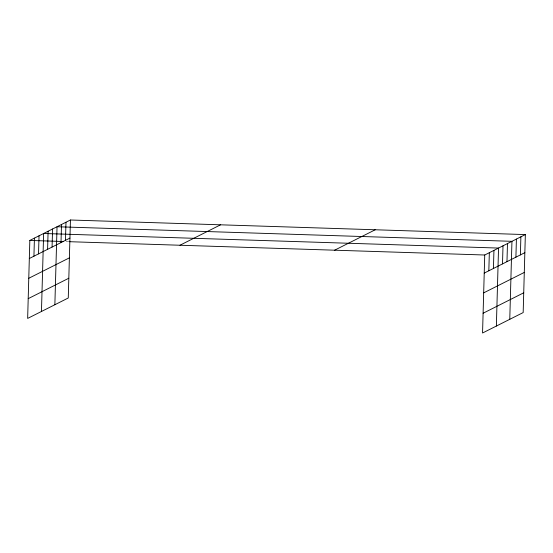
<?xml version="1.0" encoding="UTF-8"?>
<svg xmlns="http://www.w3.org/2000/svg" width="553" height="553" viewBox="0 0 553 553"><rect width="100%" height="100%" fill="white"/><g stroke="black" fill="none" stroke-linecap="round" stroke-linejoin="round"><path stroke-width="0.41" stroke-dasharray="2.77 2.07" d="M66.063 241.592L69.512 241.702"/><path stroke-width="0.83" d="M70.445 219.997L29.827 240.431L27.65 318.417L68.268 297.991L70.445 219.997L525.35 234.583L523.173 312.569L482.555 333.003L484.732 255.009L525.35 234.583M33.927 256.198L34.431 238.115M38.53 253.882L39.035 235.799M41.461 311.47L43.639 233.484L498.543 248.069L496.366 326.056M47.599 249.32L48.104 231.237M52.072 247.073L52.576 228.99M54.865 304.731L57.042 226.744L511.947 241.322L509.769 319.316M61.003 242.58L61.507 224.497M65.475 240.334L65.98 222.251M488.831 270.783L489.336 252.693M493.435 268.468L493.94 250.378M502.504 263.905L503.009 245.815M506.97 261.659L507.481 243.569M515.908 257.166L516.412 239.076M520.38 254.919L520.885 236.829M29.323 258.514L69.941 238.087M28.77 278.283L69.388 257.857M28.203 298.648L68.821 278.221M179.946 245.242L220.564 224.815M334.613 250.198L375.231 229.772M484.228 273.099L524.845 252.673M483.675 292.869L524.292 272.435M483.108 313.233L523.726 292.807M29.827 240.431L63.477 241.509M69.512 241.702L484.732 255.009"/></g></svg>
